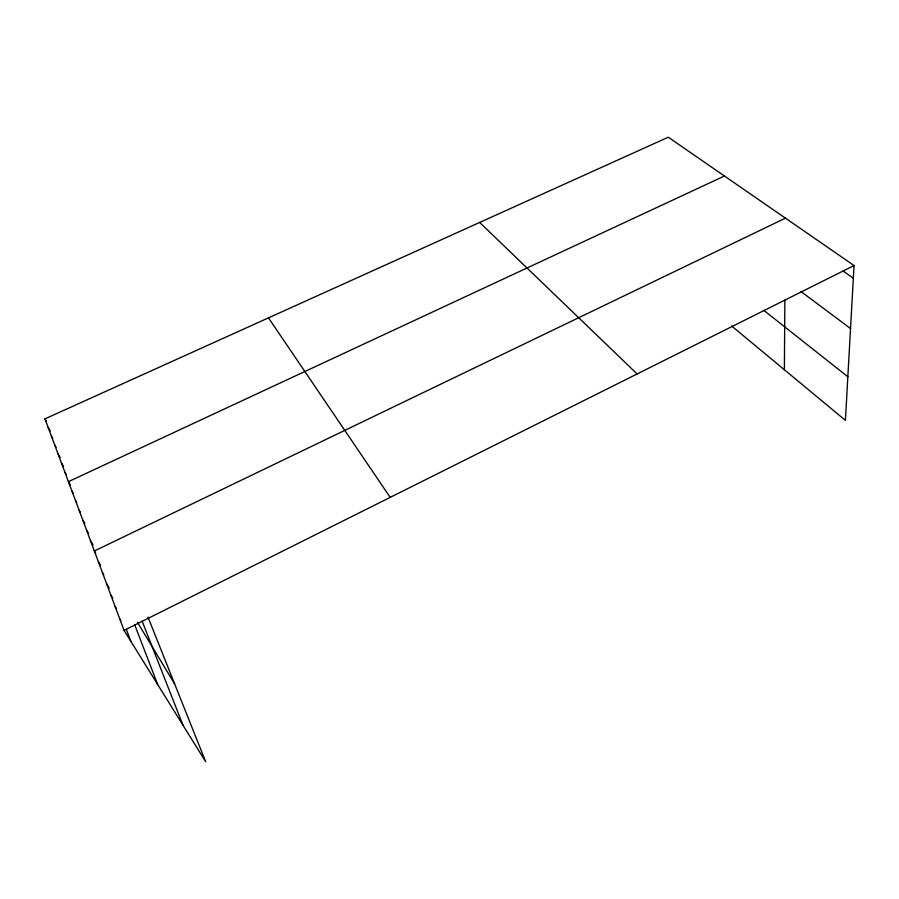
<?xml version="1.0" encoding="UTF-8"?>
<svg xmlns="http://www.w3.org/2000/svg" width="899" height="899" viewBox="0 0 899 899"><rect width="100%" height="100%" fill="white"/><g stroke="black" fill="none" stroke-linecap="round" stroke-linejoin="round"><path stroke-width="1.35" d="M784.378 369.736L784.861 300.244M147.998 617.119L205.702 761.779L124.051 630.39L44.95 418.867L668.294 137.221L854.05 265.542L845.408 420.361L731.595 325.955M124.051 630.39L854.05 265.542M785.445 218.154L94.361 550.986L95.687 553.177M724.437 176.013L68.425 481.662L70.369 484.932M843.116 271.048L853.342 278.218M800.953 291.512L850.533 328.551M763.768 310.312L847.847 376.748M479.673 222.446L637.121 373.962M268.486 317.864L390.188 497.372M119.545 618.343L120.904 620.535M115.139 606.544L116.488 608.735M110.813 594.992L112.825 598.273M106.576 583.653L109.251 588.047M102.419 572.551L103.756 574.742M98.351 561.661L100.351 564.954M137.435 622.299L174.631 683.881M86.596 530.241L88.574 533.523M90.439 540.513L93.08 544.895M82.832 520.15L84.798 523.443M79.123 510.261L80.438 512.452M75.494 500.552L76.797 502.743M71.931 491.023L73.224 493.203M64.885 472.189L66.178 474.369M61.413 462.895L63.548 466.525M54.648 444.814L56.064 447.219M57.997 453.77L60.121 457.4M51.355 436.004L52.76 438.42M44.95 418.867L46.343 421.271M48.13 427.362L50.22 430.969M142.076 620.984L183.003 725.246M134.569 624.49L157.64 684.431M126.321 629.3L130.849 641.324"/></g></svg>
